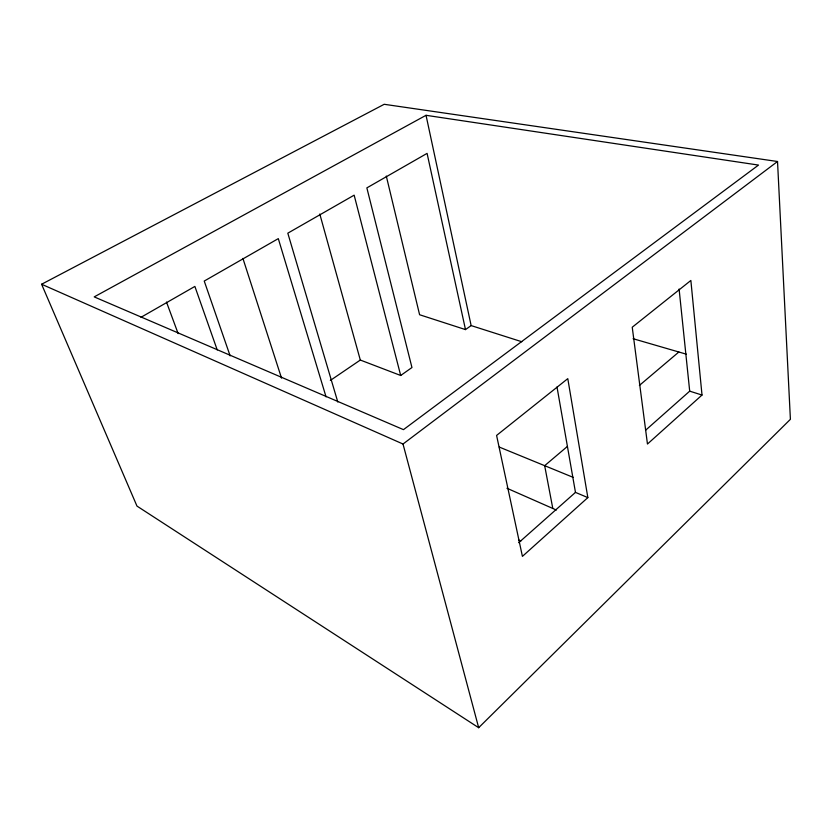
<?xml version="1.0" encoding="UTF-8"?>
<svg xmlns="http://www.w3.org/2000/svg" width="832" height="832" viewBox="0 0 832 832"><rect width="100%" height="100%" fill="white"/><g stroke="black" fill="none" stroke-linecap="round" stroke-linejoin="round"><path stroke-width="1.25" d="M478.67 727.709L790.4 419.307L777.525 161.502L384.197 104.291L41.6 284.242L136.978 506.085L478.67 727.709L403.01 444.028L41.6 284.242M587.85 497.598L522.413 556.379L496.59 435.427L567.788 378.643L587.85 497.598L575.474 492.388L557.003 386.974M702.01 395.044L647.462 444.038L632.237 327.226L690.862 280.467L702.01 395.044L689.697 391.154L645.642 430.206M518.731 542.672L575.474 492.388M567.362 446.462L544.669 465.681L552.802 508.456M639.382 385.445L678.85 352.009M403.01 444.028L777.525 161.502M319.79 214.011L360.318 360.048L400.702 375.492L411.954 367.526L366.86 187.886L427.086 153.379L465.494 329.597L471.141 325.593L521.778 341.734M330.335 380.442L360.318 360.048M141.014 317.283L194.875 286.426L217.214 349.908M426.036 115.305L94.203 296.889L403.468 429.645L758.503 165.079L426.036 115.305L471.141 325.593M633.09 338.707L686.338 354.182M465.494 329.597L419.598 314.746L386.298 176.072M499.242 447.054L573.342 477.433M506.938 488.249L556.358 510.026M518.502 539.916L520.842 541.029M166.494 302.068L178.152 333.632M230.131 355.857L204.235 281.06L278.304 238.628L326.05 396.864M242.913 258.409L281.538 378.134M337.802 402.022L287.81 233.178L354.151 195.166L400.702 375.492M679.099 289.016L689.697 391.154"/></g></svg>
